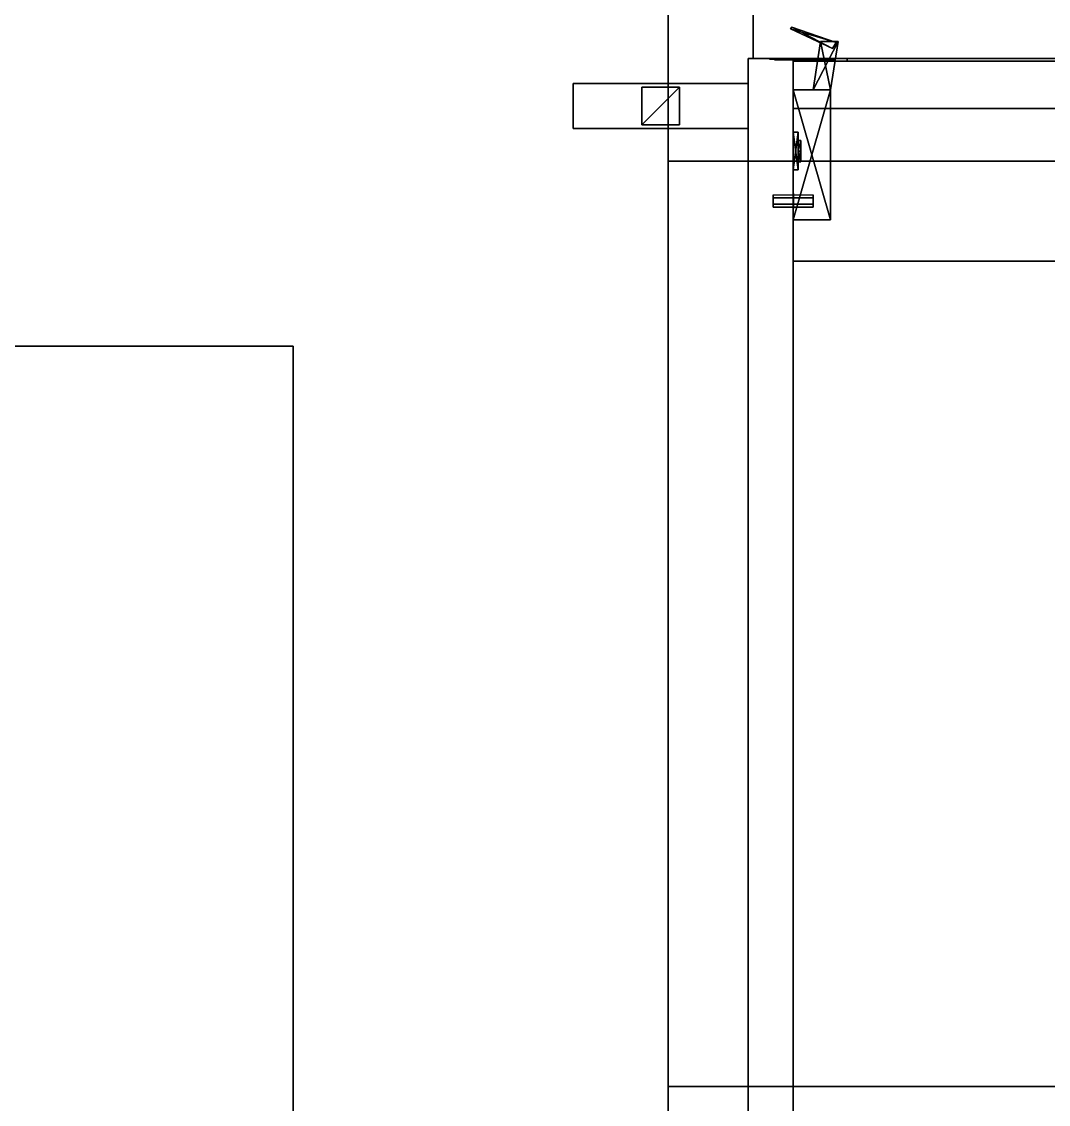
# Model space of a CAD drawing. Extents: x 0 to 6014, y -2453 to 0.
# Drawn here: x 1998.5 to 2409, y -2143.2 to -1710.2 of the extents above; entities that cross this region are included whole.
import ezdxf

# ---------------------------------------------------------------- set-up
doc = ezdxf.new("R2010")
doc.units = 0
for name, color, linetype in [('LAYER0', 7, 'CONTINUOUS'), ('LAYER1', 7, 'CONTINUOUS'), ('LAYER692', 7, 'CONTINUOUS'), ('LAYER698', 7, 'CONTINUOUS'), ('LAYER722', 254, 'CONTINUOUS'), ('LAYER723', 253, 'CONTINUOUS'), ('LAYER724', 253, 'CONTINUOUS'), ('LAYER725', 253, 'CONTINUOUS'), ('LAYER726', 253, 'CONTINUOUS'), ('LAYER727', 253, 'CONTINUOUS'), ('LAYER728', 253, 'CONTINUOUS'), ('LAYER785', 7, 'CONTINUOUS'), ('LAYER795', 7, 'CONTINUOUS'), ('LAYER797', 7, 'CONTINUOUS'), ('LAYER799', 7, 'CONTINUOUS'), ('LAYER802', 254, 'CONTINUOUS'), ('LAYER804', 28, 'CONTINUOUS'), ('LAYER805', 253, 'CONTINUOUS'), ('LAYER806', 28, 'CONTINUOUS'), ('LAYER807', 253, 'CONTINUOUS'), ('LAYER808', 254, 'CONTINUOUS')]:
    doc.layers.add(name, color=color, linetype=linetype)

msp = doc.modelspace()

# ---------------------------------------------------------------- linework, layer by layer
at = {"layer": 'LAYER0'}
for points, invisible_edges in [([(1510, -265), (4585, 0), (2107, -1840), (1510, -265)], 7), ([(1510, -265, 5), (2107, -1840, 5), (1510, 0, 5), (1510, -265, 5)], 3), ([(1510, 0, 5), (2107, -1840, 5), (4585, 0, 5), (1510, 0, 5)], 3), ([(2107, -1840), (4585, 0), (2107, -2453), (2107, -1840)], 3), ([(2107, -2453), (4585, 0), (4585, -640), (2107, -2453)], 5), ([(4585, 0, 5), (2107, -1840, 5), (4585, -640, 5), (4585, 0, 5)], 3), ([(2107, -1840, 5), (0, -10, 5), (0, -1840, 5), (2107, -1840, 5)], 1), ([(0, -10, 5), (2107, -1840, 5), (1065, -265, 5), (0, -10, 5)], 7), ([(0, -1840), (1065, -265), (2107, -1840), (0, -1840)], 3), ([(2107, -1840), (1065, -265), (1510, -265), (2107, -1840)], 5), ([(1065, -265, 5), (2107, -1840, 5), (1510, -265, 5), (1065, -265, 5)], 3), ([(2107, -2453), (4585, -640), (6013.69, -2453), (2107, -2453)], 3), ([(2107, -1840, 5), (6013.69, -2453, 5), (4585, -640, 5), (2107, -1840, 5)], 7), ([(2107, -1840, 5), (0, -1840), (2107, -1840), (2107, -1840, 5)], 1), ([(0, -1840), (2107, -1840, 5), (0, -1840, 5), (0, -1840)], 1), ([(2107, -1840, 5), (2107, -2453), (2107, -2453, 5), (2107, -1840, 5)], 1), ([(2107, -2453), (2107, -1840, 5), (2107, -1840), (2107, -2453)], 1), ([(6013.69, -2453, 5), (2107, -1840, 5), (2107, -2453, 5), (6013.69, -2453, 5)], 1)]:
    msp.add_3dface(points, dxfattribs=dict(at, invisible_edges=invisible_edges))
at = {"layer": 'LAYER1'}
for points, invisible_edges in [([(0, -1840, 5), (150, -1690, 5), (2107, -1840, 5), (0, -1840, 5)], 3), ([(2107, -1840, 5), (150, -1690, 5), (2257, -1690, 5), (2107, -1840, 5)], 5), ([(2107, -1840, 5), (2257, -1690, 5), (2107, -2453, 5), (2107, -1840, 5)], 3), ([(2107, -2453, 5), (2257, -1690, 5), (2257, -2453, 5), (2107, -2453, 5)], 1), ([(2257, -1690, 5), (2257, -2453, 2334), (2257, -2453, 5), (2257, -1690, 5)], 1), ([(2257, -2453, 2334), (2257, -1690, 5), (2257, -1690, 2334), (2257, -2453, 2334)], 1), ([(2107, -1840, 2334), (0, -1840, 5), (2107, -1840, 5), (2107, -1840, 2334)], 1), ([(0, -1840, 5), (2107, -1840, 2334), (0, -1840, 2334), (0, -1840, 5)], 1), ([(2107, -1840, 2334), (2107, -2453, 5), (2107, -2453, 2334), (2107, -1840, 2334)], 1), ([(2107, -2453, 5), (2107, -1840, 2334), (2107, -1840, 5), (2107, -2453, 5)], 1)]:
    msp.add_3dface(points, dxfattribs=dict(at, invisible_edges=invisible_edges))
at = {"layer": 'LAYER692', "invisible_edges": 1}
for points in [[(3677, -1693, 942), (2257, -2243, 942), (2257, -1693, 942), (3677, -1693, 942)], [(2257, -2243, 942), (3677, -1693, 942), (3677, -2243, 942), (2257, -2243, 942)], [(2257, -1693, 962), (2257, -2243, 942), (2257, -2243, 962), (2257, -1693, 962)], [(2257, -2243, 942), (2257, -1693, 962), (2257, -1693, 942), (2257, -2243, 942)], [(3677, -2243, 962), (2257, -1693, 962), (2257, -2243, 962), (3677, -2243, 962)], [(2257, -1693, 962), (3677, -2243, 962), (3677, -1693, 962), (2257, -1693, 962)]]:
    msp.add_3dface(points, dxfattribs=at)
at = {"layer": 'LAYER698', "invisible_edges": 1}
for points in [[(3657, -1766, 5), (2257, -2136, 5), (2257, -1766, 5), (3657, -1766, 5)], [(2257, -2136, 5), (3657, -1766, 5), (3657, -2136, 5), (2257, -2136, 5)], [(2257, -1766, 155), (2257, -2136, 5), (2257, -2136, 155), (2257, -1766, 155)], [(2257, -2136, 5), (2257, -1766, 155), (2257, -1766, 5), (2257, -2136, 5)], [(2257, -1766, 155), (3657, -1766, 5), (2257, -1766, 5), (2257, -1766, 155)], [(3657, -1766, 5), (2257, -1766, 155), (3657, -1766, 155), (3657, -1766, 5)], [(3657, -2136, 155), (2257, -1766, 155), (2257, -2136, 155), (3657, -2136, 155)], [(2257, -1766, 155), (3657, -2136, 155), (3657, -1766, 155), (2257, -1766, 155)], [(3657, -2136, 155), (2257, -2136, 5), (3657, -2136, 5), (3657, -2136, 155)], [(2257, -2136, 5), (3657, -2136, 155), (2257, -2136, 155), (2257, -2136, 5)]]:
    msp.add_3dface(points, dxfattribs=at)
at = {"layer": 'LAYER722', "invisible_edges": 1}
for points in [[(2289, -1735, 155), (2219, -1735, 942), (2289, -1735, 942), (2289, -1735, 155)], [(2219, -1735, 942), (2289, -1735, 155), (2219, -1735, 155), (2219, -1735, 942)], [(2289, -1753, 942), (2219, -1735, 942), (2219, -1753, 942), (2289, -1753, 942)], [(2219, -1735, 942), (2289, -1753, 942), (2289, -1735, 942), (2219, -1735, 942)], [(2219, -1753, 155), (2219, -1735, 942), (2219, -1735, 155), (2219, -1753, 155)], [(2219, -1735, 942), (2219, -1753, 155), (2219, -1753, 942), (2219, -1735, 942)], [(2289, -1735, 155), (2219, -1753, 155), (2219, -1735, 155), (2289, -1735, 155)], [(2219, -1753, 155), (2289, -1735, 155), (2289, -1753, 155), (2219, -1753, 155)], [(2289, -1753, 942), (2289, -1735, 155), (2289, -1735, 942), (2289, -1753, 942)], [(2289, -1735, 155), (2289, -1753, 942), (2289, -1753, 155), (2289, -1735, 155)], [(2219, -1753, 155), (2289, -1753, 942), (2219, -1753, 942), (2219, -1753, 155)], [(2289, -1753, 942), (2219, -1753, 155), (2289, -1753, 155), (2289, -1753, 942)]]:
    msp.add_3dface(points, dxfattribs=at)
at = {"layer": 'LAYER723'}
for points in [[(2246.5, -1736.5, 541), (2246.5, -1751.5, 541), (2246.5, -1736.5, 556), (2246.5, -1736.5, 541)], [(2246.5, -1736.5, 556), (2246.5, -1751.5, 541), (2246.5, -1751.5, 556), (2246.5, -1736.5, 556)], [(2246.5, -1736.5, 556), (2246.5, -1751.5, 556), (2261.5, -1736.5, 556), (2246.5, -1736.5, 556)], [(2261.5, -1736.5, 556), (2246.5, -1751.5, 556), (2261.5, -1751.5, 556), (2261.5, -1736.5, 556)], [(2246.5, -1736.5, 556), (2261.5, -1736.5, 556), (2246.5, -1736.5, 541), (2246.5, -1736.5, 556)], [(2246.5, -1736.5, 541), (2261.5, -1736.5, 556), (2261.5, -1736.5, 541), (2246.5, -1736.5, 541)], [(2246.5, -1736.5, 541), (2261.5, -1736.5, 541), (2246.5, -1751.5, 541), (2246.5, -1736.5, 541)], [(2246.5, -1751.5, 541), (2261.5, -1736.5, 541), (2261.5, -1751.5, 541), (2246.5, -1751.5, 541)], [(2261.5, -1736.5, 556), (2261.5, -1751.5, 556), (2261.5, -1736.5, 541), (2261.5, -1736.5, 556)], [(2261.5, -1736.5, 541), (2261.5, -1751.5, 556), (2261.5, -1751.5, 541), (2261.5, -1736.5, 541)], [(2246.5, -1751.5, 541), (2261.5, -1751.5, 541), (2246.5, -1751.5, 556), (2246.5, -1751.5, 541)], [(2246.5, -1751.5, 556), (2261.5, -1751.5, 541), (2261.5, -1751.5, 556), (2246.5, -1751.5, 556)]]:
    msp.add_3dface(points, dxfattribs=at)
at = {"layer": 'LAYER724'}
for points in [[(2246.5, -1736.5, 541), (2246.5, -1751.5, 541), (2246.5, -1736.5, 556), (2246.5, -1736.5, 541)], [(2246.5, -1736.5, 556), (2246.5, -1751.5, 541), (2246.5, -1751.5, 556), (2246.5, -1736.5, 556)], [(2246.5, -1736.5, 556), (2246.5, -1751.5, 556), (2261.5, -1736.5, 556), (2246.5, -1736.5, 556)], [(2261.5, -1736.5, 556), (2246.5, -1751.5, 556), (2261.5, -1751.5, 556), (2261.5, -1736.5, 556)], [(2246.5, -1736.5, 556), (2261.5, -1736.5, 556), (2246.5, -1736.5, 541), (2246.5, -1736.5, 556)], [(2246.5, -1736.5, 541), (2261.5, -1736.5, 556), (2261.5, -1736.5, 541), (2246.5, -1736.5, 541)], [(2246.5, -1736.5, 541), (2261.5, -1736.5, 541), (2246.5, -1751.5, 541), (2246.5, -1736.5, 541)], [(2246.5, -1751.5, 541), (2261.5, -1736.5, 541), (2261.5, -1751.5, 541), (2246.5, -1751.5, 541)], [(2261.5, -1736.5, 556), (2261.5, -1751.5, 556), (2261.5, -1736.5, 541), (2261.5, -1736.5, 556)], [(2261.5, -1736.5, 541), (2261.5, -1751.5, 556), (2261.5, -1751.5, 541), (2261.5, -1736.5, 541)], [(2246.5, -1751.5, 541), (2261.5, -1751.5, 541), (2246.5, -1751.5, 556), (2246.5, -1751.5, 541)], [(2246.5, -1751.5, 556), (2261.5, -1751.5, 541), (2261.5, -1751.5, 556), (2246.5, -1751.5, 556)]]:
    msp.add_3dface(points, dxfattribs=at)
at = {"layer": 'LAYER725'}
for points in [[(2246.5, -1736.5, 541), (2246.5, -1751.5, 541), (2246.5, -1736.5, 556), (2246.5, -1736.5, 541)], [(2246.5, -1736.5, 556), (2246.5, -1751.5, 541), (2246.5, -1751.5, 556), (2246.5, -1736.5, 556)], [(2246.5, -1736.5, 556), (2246.5, -1751.5, 556), (2261.5, -1736.5, 556), (2246.5, -1736.5, 556)], [(2261.5, -1736.5, 556), (2246.5, -1751.5, 556), (2261.5, -1751.5, 556), (2261.5, -1736.5, 556)], [(2246.5, -1736.5, 556), (2261.5, -1736.5, 556), (2246.5, -1736.5, 541), (2246.5, -1736.5, 556)], [(2246.5, -1736.5, 541), (2261.5, -1736.5, 556), (2261.5, -1736.5, 541), (2246.5, -1736.5, 541)], [(2246.5, -1736.5, 541), (2261.5, -1736.5, 541), (2246.5, -1751.5, 541), (2246.5, -1736.5, 541)], [(2246.5, -1751.5, 541), (2261.5, -1736.5, 541), (2261.5, -1751.5, 541), (2246.5, -1751.5, 541)], [(2261.5, -1736.5, 556), (2261.5, -1751.5, 556), (2261.5, -1736.5, 541), (2261.5, -1736.5, 556)], [(2261.5, -1736.5, 541), (2261.5, -1751.5, 556), (2261.5, -1751.5, 541), (2261.5, -1736.5, 541)], [(2246.5, -1751.5, 541), (2261.5, -1751.5, 541), (2246.5, -1751.5, 556), (2246.5, -1751.5, 541)], [(2246.5, -1751.5, 556), (2261.5, -1751.5, 541), (2261.5, -1751.5, 556), (2246.5, -1751.5, 556)]]:
    msp.add_3dface(points, dxfattribs=at)
at = {"layer": 'LAYER726'}
for points in [[(2246.5, -1736.5, 541), (2246.5, -1751.5, 541), (2246.5, -1736.5, 556), (2246.5, -1736.5, 541)], [(2246.5, -1736.5, 556), (2246.5, -1751.5, 541), (2246.5, -1751.5, 556), (2246.5, -1736.5, 556)], [(2246.5, -1736.5, 556), (2246.5, -1751.5, 556), (2261.5, -1736.5, 556), (2246.5, -1736.5, 556)], [(2261.5, -1736.5, 556), (2246.5, -1751.5, 556), (2261.5, -1751.5, 556), (2261.5, -1736.5, 556)], [(2246.5, -1736.5, 556), (2261.5, -1736.5, 556), (2246.5, -1736.5, 541), (2246.5, -1736.5, 556)], [(2246.5, -1736.5, 541), (2261.5, -1736.5, 556), (2261.5, -1736.5, 541), (2246.5, -1736.5, 541)], [(2246.5, -1736.5, 541), (2261.5, -1736.5, 541), (2246.5, -1751.5, 541), (2246.5, -1736.5, 541)], [(2246.5, -1751.5, 541), (2261.5, -1736.5, 541), (2261.5, -1751.5, 541), (2246.5, -1751.5, 541)], [(2261.5, -1736.5, 556), (2261.5, -1751.5, 556), (2261.5, -1736.5, 541), (2261.5, -1736.5, 556)], [(2261.5, -1736.5, 541), (2261.5, -1751.5, 556), (2261.5, -1751.5, 541), (2261.5, -1736.5, 541)], [(2246.5, -1751.5, 541), (2261.5, -1751.5, 541), (2246.5, -1751.5, 556), (2246.5, -1751.5, 541)], [(2246.5, -1751.5, 556), (2261.5, -1751.5, 541), (2261.5, -1751.5, 556), (2246.5, -1751.5, 556)]]:
    msp.add_3dface(points, dxfattribs=at)
at = {"layer": 'LAYER727'}
for points in [[(2246.5, -1736.5, 541), (2246.5, -1751.5, 541), (2246.5, -1736.5, 556), (2246.5, -1736.5, 541)], [(2246.5, -1736.5, 556), (2246.5, -1751.5, 541), (2246.5, -1751.5, 556), (2246.5, -1736.5, 556)], [(2246.5, -1736.5, 556), (2246.5, -1751.5, 556), (2261.5, -1736.5, 556), (2246.5, -1736.5, 556)], [(2261.5, -1736.5, 556), (2246.5, -1751.5, 556), (2261.5, -1751.5, 556), (2261.5, -1736.5, 556)], [(2246.5, -1736.5, 556), (2261.5, -1736.5, 556), (2246.5, -1736.5, 541), (2246.5, -1736.5, 556)], [(2246.5, -1736.5, 541), (2261.5, -1736.5, 556), (2261.5, -1736.5, 541), (2246.5, -1736.5, 541)], [(2246.5, -1736.5, 541), (2261.5, -1736.5, 541), (2246.5, -1751.5, 541), (2246.5, -1736.5, 541)], [(2246.5, -1751.5, 541), (2261.5, -1736.5, 541), (2261.5, -1751.5, 541), (2246.5, -1751.5, 541)], [(2261.5, -1736.5, 556), (2261.5, -1751.5, 556), (2261.5, -1736.5, 541), (2261.5, -1736.5, 556)], [(2261.5, -1736.5, 541), (2261.5, -1751.5, 556), (2261.5, -1751.5, 541), (2261.5, -1736.5, 541)], [(2246.5, -1751.5, 541), (2261.5, -1751.5, 541), (2246.5, -1751.5, 556), (2246.5, -1751.5, 541)], [(2246.5, -1751.5, 556), (2261.5, -1751.5, 541), (2261.5, -1751.5, 556), (2246.5, -1751.5, 556)]]:
    msp.add_3dface(points, dxfattribs=at)
at = {"layer": 'LAYER728'}
for points in [[(2246.5, -1736.5, 541), (2246.5, -1751.5, 541), (2246.5, -1736.5, 556), (2246.5, -1736.5, 541)], [(2246.5, -1736.5, 556), (2246.5, -1751.5, 541), (2246.5, -1751.5, 556), (2246.5, -1736.5, 556)], [(2246.5, -1736.5, 556), (2246.5, -1751.5, 556), (2261.5, -1736.5, 556), (2246.5, -1736.5, 556)], [(2261.5, -1736.5, 556), (2246.5, -1751.5, 556), (2261.5, -1751.5, 556), (2261.5, -1736.5, 556)], [(2246.5, -1736.5, 556), (2261.5, -1736.5, 556), (2246.5, -1736.5, 541), (2246.5, -1736.5, 556)], [(2246.5, -1736.5, 541), (2261.5, -1736.5, 556), (2261.5, -1736.5, 541), (2246.5, -1736.5, 541)], [(2246.5, -1736.5, 541), (2261.5, -1736.5, 541), (2246.5, -1751.5, 541), (2246.5, -1736.5, 541)], [(2246.5, -1751.5, 541), (2261.5, -1736.5, 541), (2261.5, -1751.5, 541), (2246.5, -1751.5, 541)], [(2261.5, -1736.5, 556), (2261.5, -1751.5, 556), (2261.5, -1736.5, 541), (2261.5, -1736.5, 556)], [(2261.5, -1736.5, 541), (2261.5, -1751.5, 556), (2261.5, -1751.5, 541), (2261.5, -1736.5, 541)], [(2246.5, -1751.5, 541), (2261.5, -1751.5, 541), (2246.5, -1751.5, 556), (2246.5, -1751.5, 541)], [(2246.5, -1751.5, 556), (2261.5, -1751.5, 541), (2261.5, -1751.5, 556), (2246.5, -1751.5, 556)]]:
    msp.add_3dface(points, dxfattribs=at)
at = {"layer": 'LAYER785', "invisible_edges": 1}
for points in [[(2307, -2215, 156), (3021, -1725, 156), (3021, -2215, 156), (2307, -2215, 156)], [(3021, -1725, 156), (2307, -2215, 156), (2307, -1725, 156), (3021, -1725, 156)], [(2307, -1725, 174), (3021, -1725, 156), (2307, -1725, 156), (2307, -1725, 174)], [(3021, -1725, 156), (2307, -1725, 174), (3021, -1725, 174), (3021, -1725, 156)], [(2307, -2215, 156), (2307, -1725, 174), (2307, -1725, 156), (2307, -2215, 156)], [(2307, -1725, 174), (2307, -2215, 156), (2307, -2215, 174), (2307, -1725, 174)], [(2307, -1725, 174), (3021, -2215, 174), (3021, -1725, 174), (2307, -1725, 174)], [(3021, -2215, 174), (2307, -1725, 174), (2307, -2215, 174), (3021, -2215, 174)]]:
    msp.add_3dface(points, dxfattribs=at)
at = {"layer": 'LAYER795', "invisible_edges": 1}
for points in [[(2307, -2215, 155), (2289, -1725, 155), (2307, -1725, 155), (2307, -2215, 155)], [(2289, -1725, 155), (2307, -2215, 155), (2289, -2215, 155), (2289, -1725, 155)], [(2289, -1725, 155), (2307, -1725, 942), (2307, -1725, 155), (2289, -1725, 155)], [(2307, -1725, 942), (2289, -1725, 155), (2289, -1725, 942), (2307, -1725, 942)], [(2289, -2215, 942), (2307, -1725, 942), (2289, -1725, 942), (2289, -2215, 942)], [(2307, -1725, 942), (2289, -2215, 942), (2307, -2215, 942), (2307, -1725, 942)], [(2289, -1725, 155), (2289, -2215, 942), (2289, -1725, 942), (2289, -1725, 155)], [(2289, -2215, 942), (2289, -1725, 155), (2289, -2215, 155), (2289, -2215, 942)], [(2307, -2215, 155), (2307, -1725, 942), (2307, -2215, 942), (2307, -2215, 155)], [(2307, -1725, 942), (2307, -2215, 155), (2307, -1725, 155), (2307, -1725, 942)]]:
    msp.add_3dface(points, dxfattribs=at)
at = {"layer": 'LAYER797', "invisible_edges": 1}
for points in [[(2307, -1806, 923.5), (3021, -1726, 923.5), (3021, -1806, 923.5), (2307, -1806, 923.5)], [(3021, -1726, 923.5), (2307, -1806, 923.5), (2307, -1726, 923.5), (3021, -1726, 923.5)], [(2307, -1726, 941.5), (3021, -1726, 923.5), (2307, -1726, 923.5), (2307, -1726, 941.5)], [(3021, -1726, 923.5), (2307, -1726, 941.5), (3021, -1726, 941.5), (3021, -1726, 923.5)], [(2307, -1806, 923.5), (2307, -1726, 941.5), (2307, -1726, 923.5), (2307, -1806, 923.5)], [(2307, -1726, 941.5), (2307, -1806, 923.5), (2307, -1806, 941.5), (2307, -1726, 941.5)], [(2307, -1726, 941.5), (3021, -1806, 941.5), (3021, -1726, 941.5), (2307, -1726, 941.5)], [(3021, -1806, 941.5), (2307, -1726, 941.5), (2307, -1806, 941.5), (3021, -1806, 941.5)], [(3021, -1806, 941.5), (2307, -1806, 923.5), (3021, -1806, 923.5), (3021, -1806, 941.5)], [(2307, -1806, 923.5), (3021, -1806, 941.5), (2307, -1806, 941.5), (2307, -1806, 923.5)]]:
    msp.add_3dface(points, dxfattribs=at)
at = {"layer": 'LAYER799', "invisible_edges": 1}
for points in [[(2307, -2190.4, 539.5), (3021, -1745, 539.5), (3021, -2190.4, 539.5), (2307, -2190.4, 539.5)], [(3021, -1745, 539.5), (2307, -2190.4, 539.5), (2307, -1745, 539.5), (3021, -1745, 539.5)], [(2307, -1745, 557.5), (3021, -1745, 539.5), (2307, -1745, 539.5), (2307, -1745, 557.5)], [(3021, -1745, 539.5), (2307, -1745, 557.5), (3021, -1745, 557.5), (3021, -1745, 539.5)], [(2307, -2190.4, 539.5), (2307, -1745, 557.5), (2307, -1745, 539.5), (2307, -2190.4, 539.5)], [(2307, -1745, 557.5), (2307, -2190.4, 539.5), (2307, -2190.4, 557.5), (2307, -1745, 557.5)], [(2307, -1745, 557.5), (3021, -2190.4, 557.5), (3021, -1745, 557.5), (2307, -1745, 557.5)], [(3021, -2190.4, 557.5), (2307, -1745, 557.5), (2307, -2190.4, 557.5), (3021, -2190.4, 557.5)]]:
    msp.add_3dface(points, dxfattribs=at)
at = {"layer": 'LAYER802'}
for points in [[(2306.95, -1785, 537), (2306.95, -1779, 537), (2306.95, -1780.5, 539.5981), (2306.95, -1783.5, 539.5981)], [(2306.95, -1785, 537), (2306.95, -1779, 537), (2306.95, -1780.5, 534.4019), (2306.95, -1783.5, 534.4019)], [(2307.05, -1785, 537), (2307.05, -1779, 537), (2307.05, -1780.5, 539.5981), (2307.05, -1783.5, 539.5981)], [(2307.05, -1785, 537), (2307.05, -1779, 537), (2307.05, -1780.5, 534.4019), (2307.05, -1783.5, 534.4019)], [(2299, -1779.5, 537), (2299, -1784.5, 537), (2299, -1783.25, 539.165), (2299, -1780.75, 539.165)], [(2299, -1779.5, 537), (2299, -1780.75, 534.8349), (2299, -1783.25, 534.8349), (2299, -1784.5, 537)], [(2315, -1779.5, 537), (2315, -1784.5, 537), (2315, -1783.25, 539.165), (2315, -1780.75, 539.165)], [(2315, -1779.5, 537), (2315, -1780.75, 534.8349), (2315, -1783.25, 534.8349), (2315, -1784.5, 537)]]:
    msp.add_3dface(points, dxfattribs=at)
at = {"layer": 'LAYER804'}
for points, invisible_edges in [([(2298.49, -1725.25, 253.0251), (2297.5, -1725.25, 258), (2299.5, -1725.25, 258), (2299.5, -1725.25, 252.5)], 10), ([(2297.5, -1725.25, 258), (2298.49, -1725.25, 262.9749), (2299.5, -1725.25, 263.5), (2299.5, -1725.25, 258)], 10), ([(2301.308, -1725.25, 248.8076), (2298.49, -1725.25, 253.0251), (2299.5, -1725.25, 252.5), (2303, -1725.25, 252.5)], 10), ([(2298.49, -1725.25, 262.9749), (2301.308, -1725.25, 267.1924), (2303, -1725.25, 263.5), (2299.5, -1725.25, 263.5)], 10), ([(2299.5, -1725.5, 263.5), (2299.5, -1725.5, 252.5), (2306.5, -1725.5, 252.5), (2306.291, -1725.5, 263.3167)], 4), ([(2305.525, -1725.25, 245.9896), (2301.308, -1725.25, 248.8076), (2303, -1725.25, 252.5), (2306.5, -1725.25, 252.5)], 10), ([(2301.308, -1725.25, 267.1924), (2305.525, -1725.25, 270.0104), (2306.5, -1725.25, 263.5), (2303, -1725.25, 263.5)], 10), ([(2310.5, -1725.25, 245), (2305.525, -1725.25, 245.9896), (2306.5, -1725.25, 252.5), (2310.5, -1725.25, 249)], 2), ([(2305.525, -1725.25, 270.0104), (2310.5, -1725.25, 271), (2310.5, -1725.25, 267), (2306.5, -1725.25, 263.5)], 8), ([(2306.291, -1725.5, 263.3167), (2306.5, -1725.5, 252.5), (2310.5, -1725.5, 249), (2310.5, -1725.5, 267)], 5), ([(2310.5, -1725.5, 267), (2310.5, -1725.5, 249), (2323.5, -1725.5, 249), (2323.5, -1725.5, 267)], 1), ([(2328.5, -1726, 237), (2323.5, -1726, 249), (2310.5, -1726, 249), (2310.5, -1726, 237)], 1), ([(2328.5, -1726, 279), (2323.5, -1726, 267), (2310.5, -1726, 267), (2310.5, -1726, 279)], 1), ([(2328.5, -1726, 279), (2328.5, -1726, 237), (2323.5, -1726, 249), (2323.5, -1726, 267)], 10)]:
    msp.add_3dface(points, dxfattribs=dict(at, invisible_edges=invisible_edges))
for points in [[(2310.5, -1725, 249), (2310.5, -1725, 237), (2310.5, -1725, 249)], [(2310.5, -1725, 267), (2310.5, -1725, 279), (2310.5, -1725, 267)], [(2323.5, -1726, 249), (2323.5, -1725, 249), (2310.5, -1725, 249), (2310.5, -1726, 249)], [(2310.5, -1726, 249), (2310.5, -1725, 249), (2310.5, -1725, 237), (2310.5, -1726, 237)], [(2310.5, -1726, 237), (2310.5, -1725, 237), (2328.5, -1725, 237), (2328.5, -1726, 237)], [(2323.5, -1726, 267), (2323.5, -1725, 267), (2310.5, -1725, 267), (2310.5, -1726, 267)], [(2310.5, -1726, 267), (2310.5, -1725, 267), (2310.5, -1725, 279), (2310.5, -1726, 279)], [(2310.5, -1726, 279), (2310.5, -1725, 279), (2328.5, -1725, 279), (2328.5, -1726, 279)], [(2328.5, -1725, 237), (2310.5, -1725, 237), (2310.5, -1725, 279), (2328.5, -1725, 279)], [(2328.5, -1726, 237), (2310.5, -1726, 237), (2310.5, -1726, 237), (2328.5, -1726, 237)], [(2328.5, -1726, 279), (2310.5, -1726, 279), (2310.5, -1726, 279), (2328.5, -1726, 279)], [(2323.5, -1725, 249), (2323.5, -1725, 267), (2323.5, -1725, 249)], [(2323.5, -1726, 249), (2323.5, -1725, 249), (2323.5, -1725, 267), (2323.5, -1726, 267)], [(2328.5, -1726, 279), (2328.5, -1725, 279), (2328.5, -1726, 279)], [(2328.5, -1725, 237), (2328.5, -1725, 279), (2328.5, -1726, 279), (2328.5, -1726, 237)]]:
    msp.add_3dface(points, dxfattribs=at)
at = {"layer": 'LAYER805'}
for points in [[(2305.918, -1713.077, 252.3477), (2306.409, -1712.5, 252.3477), (2322.692, -1720.925, 252.3477), (2305.918, -1713.077, 252.3477)], [(2305.918, -1713.077, 263.652), (2324.182, -1718.544, 263.652), (2306.409, -1712.5, 263.652), (2305.918, -1713.077, 263.652)], [(2322.692, -1720.925, 263.652), (2324.182, -1718.544, 263.652), (2305.918, -1713.077, 263.652), (2322.692, -1720.925, 263.652)], [(2322.692, -1720.925, 252.3477), (2306.409, -1712.5, 252.3477), (2324.182, -1718.544, 252.3477), (2322.692, -1720.925, 252.3477)], [(2306.409, -1712.5, 252.3477), (2306.409, -1712.5, 263.652), (2324.182, -1718.544, 252.3477), (2306.409, -1712.5, 252.3477)], [(2324.182, -1718.544, 252.3477), (2306.409, -1712.5, 263.652), (2324.182, -1718.544, 263.652), (2324.182, -1718.544, 252.3477)], [(2317.942, -1718.135, 251.2174), (2324.906, -1718.135, 251.2174), (2314.958, -1737.5, 251.2174), (2317.942, -1718.135, 251.2174)], [(2314.958, -1737.5, 251.2174), (2324.906, -1718.135, 251.2174), (2321.921, -1737.5, 251.2174), (2314.958, -1737.5, 251.2174)], [(2314.958, -1737.5, 264.7826), (2321.921, -1737.5, 264.7826), (2317.942, -1718.135, 264.7826), (2314.958, -1737.5, 264.7826)], [(2317.942, -1718.135, 264.7826), (2321.921, -1737.5, 264.7826), (2324.906, -1718.135, 264.7826), (2317.942, -1718.135, 264.7826)], [(2324.906, -1718.135, 251.2174), (2324.906, -1718.135, 264.7826), (2321.921, -1737.5, 251.2174), (2324.906, -1718.135, 251.2174)], [(2321.921, -1737.5, 251.2174), (2324.906, -1718.135, 264.7826), (2321.921, -1737.5, 264.7826), (2321.921, -1737.5, 251.2174)], [(2307, -1737.5, 251.2174), (2321.921, -1737.5, 251.2174), (2307, -1789.5, 251.2174), (2307, -1737.5, 251.2174)], [(2307, -1789.5, 251.2174), (2321.921, -1737.5, 251.2174), (2321.921, -1789.5, 251.2174), (2307, -1789.5, 251.2174)], [(2307, -1789.5, 264.7826), (2321.921, -1789.5, 264.7826), (2307, -1737.5, 264.7826), (2307, -1789.5, 264.7826)], [(2307, -1737.5, 264.7826), (2321.921, -1789.5, 264.7826), (2321.921, -1737.5, 264.7826), (2307, -1737.5, 264.7826)], [(2321.921, -1737.5, 251.2174), (2321.921, -1737.5, 264.7826), (2321.921, -1789.5, 251.2174), (2321.921, -1737.5, 251.2174)], [(2321.921, -1789.5, 251.2174), (2321.921, -1737.5, 264.7826), (2321.921, -1789.5, 264.7826), (2321.921, -1789.5, 251.2174)], [(2308.99, -1754.5, 284), (2307, -1754.5, 284), (2307, -1769.5, 284), (2308.99, -1754.5, 284)], [(2308.99, -1754.5, 284), (2307, -1769.5, 284), (2308.99, -1769.5, 284), (2308.99, -1754.5, 284)], [(2308.99, -1769.5, 232), (2307, -1769.5, 232), (2307, -1754.5, 232), (2308.99, -1769.5, 232)], [(2308.99, -1769.5, 232), (2307, -1754.5, 232), (2308.99, -1754.5, 232), (2308.99, -1769.5, 232)], [(2307, -1754.5, 232), (2307, -1754.5, 284), (2308.99, -1754.5, 284), (2307, -1754.5, 232)], [(2307, -1754.5, 232), (2308.99, -1754.5, 284), (2308.99, -1754.5, 232), (2307, -1754.5, 232)], [(2308.99, -1754.5, 232), (2308.99, -1754.5, 284), (2308.99, -1769.5, 284), (2308.99, -1754.5, 232)], [(2308.99, -1754.5, 232), (2308.99, -1769.5, 284), (2308.99, -1769.5, 232), (2308.99, -1754.5, 232)], [(2309.984, -1757.757, 276.0869), (2309.984, -1762, 271.2909), (2308.99, -1757.757, 276.0869), (2309.984, -1757.757, 276.0869)], [(2308.99, -1757.757, 276.0869), (2309.984, -1762, 271.2909), (2308.99, -1762, 271.2909), (2308.99, -1757.757, 276.0869)], [(2308.99, -1762, 280.883), (2308.99, -1762, 271.2909), (2308.99, -1757.757, 276.0869), (2308.99, -1762, 280.883)], [(2308.99, -1762, 280.883), (2309.984, -1762, 280.883), (2308.99, -1757.757, 276.0869), (2308.99, -1762, 280.883)], [(2308.99, -1757.757, 276.0869), (2309.984, -1762, 280.883), (2309.984, -1757.757, 276.0869), (2308.99, -1757.757, 276.0869)], [(2309.984, -1757.757, 239.913), (2309.984, -1762, 235.117), (2308.99, -1757.757, 239.913), (2309.984, -1757.757, 239.913)], [(2308.99, -1757.757, 239.913), (2309.984, -1762, 235.117), (2308.99, -1762, 235.117), (2308.99, -1757.757, 239.913)], [(2308.99, -1762, 244.7091), (2308.99, -1762, 235.117), (2308.99, -1757.757, 239.913), (2308.99, -1762, 244.7091)], [(2308.99, -1762, 244.7091), (2309.984, -1762, 244.7091), (2308.99, -1757.757, 239.913), (2308.99, -1762, 244.7091)], [(2308.99, -1757.757, 239.913), (2309.984, -1762, 244.7091), (2309.984, -1757.757, 239.913), (2308.99, -1757.757, 239.913)], [(2309.984, -1762, 280.883), (2309.984, -1766.243, 276.0869), (2309.984, -1757.757, 276.0869), (2309.984, -1762, 280.883)], [(2309.984, -1757.757, 276.0869), (2309.984, -1766.243, 276.0869), (2309.984, -1762, 271.2909), (2309.984, -1757.757, 276.0869)], [(2309.984, -1762, 244.7091), (2309.984, -1766.243, 239.913), (2309.984, -1757.757, 239.913), (2309.984, -1762, 244.7091)], [(2309.984, -1757.757, 239.913), (2309.984, -1766.243, 239.913), (2309.984, -1762, 235.117), (2309.984, -1757.757, 239.913)], [(2309.984, -1762, 271.2909), (2309.984, -1766.243, 276.0869), (2308.99, -1762, 271.2909), (2309.984, -1762, 271.2909)], [(2308.99, -1762, 271.2909), (2309.984, -1766.243, 276.0869), (2308.99, -1766.243, 276.0869), (2308.99, -1762, 271.2909)], [(2309.984, -1766.243, 276.0869), (2309.984, -1762, 280.883), (2308.99, -1766.243, 276.0869), (2309.984, -1766.243, 276.0869)], [(2308.99, -1766.243, 276.0869), (2309.984, -1762, 280.883), (2308.99, -1762, 280.883), (2308.99, -1766.243, 276.0869)], [(2308.99, -1762, 280.883), (2308.99, -1766.243, 276.0869), (2308.99, -1762, 271.2909), (2308.99, -1762, 280.883)], [(2309.984, -1762, 235.117), (2309.984, -1766.243, 239.913), (2308.99, -1762, 235.117), (2309.984, -1762, 235.117)], [(2308.99, -1762, 235.117), (2309.984, -1766.243, 239.913), (2308.99, -1766.243, 239.913), (2308.99, -1762, 235.117)], [(2309.984, -1766.243, 239.913), (2309.984, -1762, 244.7091), (2308.99, -1766.243, 239.913), (2309.984, -1766.243, 239.913)], [(2308.99, -1766.243, 239.913), (2309.984, -1762, 244.7091), (2308.99, -1762, 244.7091), (2308.99, -1766.243, 239.913)], [(2308.99, -1762, 244.7091), (2308.99, -1766.243, 239.913), (2308.99, -1762, 235.117), (2308.99, -1762, 244.7091)], [(2308.99, -1769.5, 284), (2307, -1769.5, 284), (2307, -1769.5, 232), (2308.99, -1769.5, 284)], [(2308.99, -1769.5, 284), (2307, -1769.5, 232), (2308.99, -1769.5, 232), (2308.99, -1769.5, 284)], [(2307, -1789.5, 251.2174), (2321.921, -1789.5, 251.2174), (2307, -1789.5, 264.7826), (2307, -1789.5, 251.2174)], [(2307, -1789.5, 264.7826), (2321.921, -1789.5, 251.2174), (2321.921, -1789.5, 264.7826), (2307, -1789.5, 264.7826)]]:
    msp.add_3dface(points, dxfattribs=at)
at = {"layer": 'LAYER806'}
for points, invisible_edges in [([(2298.49, -1725.25, 834.0251), (2297.5, -1725.25, 839), (2299.5, -1725.25, 839), (2299.5, -1725.25, 833.5)], 10), ([(2297.5, -1725.25, 839), (2298.49, -1725.25, 843.9749), (2299.5, -1725.25, 844.5), (2299.5, -1725.25, 839)], 10), ([(2301.308, -1725.25, 829.8076), (2298.49, -1725.25, 834.0251), (2299.5, -1725.25, 833.5), (2303, -1725.25, 833.5)], 10), ([(2298.49, -1725.25, 843.9749), (2301.308, -1725.25, 848.1924), (2303, -1725.25, 844.5), (2299.5, -1725.25, 844.5)], 10), ([(2299.5, -1725.5, 844.5), (2299.5, -1725.5, 833.5), (2306.5, -1725.5, 833.5), (2306.291, -1725.5, 844.3167)], 4), ([(2305.525, -1725.25, 826.9896), (2301.308, -1725.25, 829.8076), (2303, -1725.25, 833.5), (2306.5, -1725.25, 833.5)], 10), ([(2301.308, -1725.25, 848.1924), (2305.525, -1725.25, 851.0104), (2306.5, -1725.25, 844.5), (2303, -1725.25, 844.5)], 10), ([(2310.5, -1725.25, 826), (2305.525, -1725.25, 826.9896), (2306.5, -1725.25, 833.5), (2310.5, -1725.25, 830)], 2), ([(2305.525, -1725.25, 851.0104), (2310.5, -1725.25, 852), (2310.5, -1725.25, 848), (2306.5, -1725.25, 844.5)], 8), ([(2306.291, -1725.5, 844.3167), (2306.5, -1725.5, 833.5), (2310.5, -1725.5, 830), (2310.5, -1725.5, 848)], 5), ([(2310.5, -1725.5, 848), (2310.5, -1725.5, 830), (2323.5, -1725.5, 830), (2323.5, -1725.5, 848)], 1), ([(2328.5, -1726, 818), (2323.5, -1726, 830), (2310.5, -1726, 830), (2310.5, -1726, 818)], 1), ([(2328.5, -1726, 860), (2323.5, -1726, 848), (2310.5, -1726, 848), (2310.5, -1726, 860)], 1), ([(2328.5, -1726, 860), (2328.5, -1726, 818), (2323.5, -1726, 830), (2323.5, -1726, 848)], 10)]:
    msp.add_3dface(points, dxfattribs=dict(at, invisible_edges=invisible_edges))
for points in [[(2310.5, -1725, 830), (2310.5, -1725, 818), (2310.5, -1725, 830)], [(2310.5, -1725, 848), (2310.5, -1725, 860), (2310.5, -1725, 848)], [(2323.5, -1726, 830), (2323.5, -1725, 830), (2310.5, -1725, 830), (2310.5, -1726, 830)], [(2310.5, -1726, 830), (2310.5, -1725, 830), (2310.5, -1725, 818), (2310.5, -1726, 818)], [(2310.5, -1726, 818), (2310.5, -1725, 818), (2328.5, -1725, 818), (2328.5, -1726, 818)], [(2323.5, -1726, 848), (2323.5, -1725, 848), (2310.5, -1725, 848), (2310.5, -1726, 848)], [(2310.5, -1726, 848), (2310.5, -1725, 848), (2310.5, -1725, 860), (2310.5, -1726, 860)], [(2310.5, -1726, 860), (2310.5, -1725, 860), (2328.5, -1725, 860), (2328.5, -1726, 860)], [(2328.5, -1725, 818), (2310.5, -1725, 818), (2310.5, -1725, 860), (2328.5, -1725, 860)], [(2328.5, -1726, 818), (2310.5, -1726, 818), (2310.5, -1726, 818), (2328.5, -1726, 818)], [(2328.5, -1726, 860), (2310.5, -1726, 860), (2310.5, -1726, 860), (2328.5, -1726, 860)], [(2323.5, -1725, 830), (2323.5, -1725, 848), (2323.5, -1725, 830)], [(2323.5, -1726, 830), (2323.5, -1725, 830), (2323.5, -1725, 848), (2323.5, -1726, 848)], [(2328.5, -1726, 860), (2328.5, -1725, 860), (2328.5, -1726, 860)], [(2328.5, -1725, 818), (2328.5, -1725, 860), (2328.5, -1726, 860), (2328.5, -1726, 818)]]:
    msp.add_3dface(points, dxfattribs=at)
at = {"layer": 'LAYER807'}
for points in [[(2305.918, -1713.077, 833.3477), (2306.409, -1712.5, 833.3477), (2322.692, -1720.925, 833.3477), (2305.918, -1713.077, 833.3477)], [(2305.918, -1713.077, 844.652), (2324.182, -1718.544, 844.652), (2306.409, -1712.5, 844.652), (2305.918, -1713.077, 844.652)], [(2322.692, -1720.925, 844.652), (2324.182, -1718.544, 844.652), (2305.918, -1713.077, 844.652), (2322.692, -1720.925, 844.652)], [(2322.692, -1720.925, 833.3477), (2306.409, -1712.5, 833.3477), (2324.182, -1718.544, 833.3477), (2322.692, -1720.925, 833.3477)], [(2306.409, -1712.5, 833.3477), (2306.409, -1712.5, 844.652), (2324.182, -1718.544, 833.3477), (2306.409, -1712.5, 833.3477)], [(2324.182, -1718.544, 833.3477), (2306.409, -1712.5, 844.652), (2324.182, -1718.544, 844.652), (2324.182, -1718.544, 833.3477)], [(2317.942, -1718.135, 832.2174), (2324.906, -1718.135, 832.2174), (2314.958, -1737.5, 832.2174), (2317.942, -1718.135, 832.2174)], [(2314.958, -1737.5, 832.2174), (2324.906, -1718.135, 832.2174), (2321.921, -1737.5, 832.2174), (2314.958, -1737.5, 832.2174)], [(2314.958, -1737.5, 845.7826), (2321.921, -1737.5, 845.7826), (2317.942, -1718.135, 845.7826), (2314.958, -1737.5, 845.7826)], [(2317.942, -1718.135, 845.7826), (2321.921, -1737.5, 845.7826), (2324.906, -1718.135, 845.7826), (2317.942, -1718.135, 845.7826)], [(2324.906, -1718.135, 832.2174), (2324.906, -1718.135, 845.7826), (2321.921, -1737.5, 832.2174), (2324.906, -1718.135, 832.2174)], [(2321.921, -1737.5, 832.2174), (2324.906, -1718.135, 845.7826), (2321.921, -1737.5, 845.7826), (2321.921, -1737.5, 832.2174)], [(2307, -1737.5, 832.2174), (2321.921, -1737.5, 832.2174), (2307, -1789.5, 832.2174), (2307, -1737.5, 832.2174)], [(2307, -1789.5, 832.2174), (2321.921, -1737.5, 832.2174), (2321.921, -1789.5, 832.2174), (2307, -1789.5, 832.2174)], [(2307, -1789.5, 845.7826), (2321.921, -1789.5, 845.7826), (2307, -1737.5, 845.7826), (2307, -1789.5, 845.7826)], [(2307, -1737.5, 845.7826), (2321.921, -1789.5, 845.7826), (2321.921, -1737.5, 845.7826), (2307, -1737.5, 845.7826)], [(2321.921, -1737.5, 832.2174), (2321.921, -1737.5, 845.7826), (2321.921, -1789.5, 832.2174), (2321.921, -1737.5, 832.2174)], [(2321.921, -1789.5, 832.2174), (2321.921, -1737.5, 845.7826), (2321.921, -1789.5, 845.7826), (2321.921, -1789.5, 832.2174)], [(2308.99, -1754.5, 865), (2307, -1754.5, 865), (2307, -1769.5, 865), (2308.99, -1754.5, 865)], [(2308.99, -1754.5, 865), (2307, -1769.5, 865), (2308.99, -1769.5, 865), (2308.99, -1754.5, 865)], [(2308.99, -1769.5, 813), (2307, -1769.5, 813), (2307, -1754.5, 813), (2308.99, -1769.5, 813)], [(2308.99, -1769.5, 813), (2307, -1754.5, 813), (2308.99, -1754.5, 813), (2308.99, -1769.5, 813)], [(2307, -1754.5, 813), (2307, -1754.5, 865), (2308.99, -1754.5, 865), (2307, -1754.5, 813)], [(2307, -1754.5, 813), (2308.99, -1754.5, 865), (2308.99, -1754.5, 813), (2307, -1754.5, 813)], [(2308.99, -1754.5, 813), (2308.99, -1754.5, 865), (2308.99, -1769.5, 865), (2308.99, -1754.5, 813)], [(2308.99, -1754.5, 813), (2308.99, -1769.5, 865), (2308.99, -1769.5, 813), (2308.99, -1754.5, 813)], [(2309.984, -1757.757, 857.087), (2309.984, -1762, 852.291), (2308.99, -1757.757, 857.087), (2309.984, -1757.757, 857.087)], [(2308.99, -1757.757, 857.087), (2309.984, -1762, 852.291), (2308.99, -1762, 852.291), (2308.99, -1757.757, 857.087)], [(2308.99, -1762, 861.883), (2308.99, -1762, 852.291), (2308.99, -1757.757, 857.087), (2308.99, -1762, 861.883)], [(2308.99, -1762, 861.883), (2309.984, -1762, 861.883), (2308.99, -1757.757, 857.087), (2308.99, -1762, 861.883)], [(2308.99, -1757.757, 857.087), (2309.984, -1762, 861.883), (2309.984, -1757.757, 857.087), (2308.99, -1757.757, 857.087)], [(2309.984, -1757.757, 820.913), (2309.984, -1762, 816.117), (2308.99, -1757.757, 820.913), (2309.984, -1757.757, 820.913)], [(2308.99, -1757.757, 820.913), (2309.984, -1762, 816.117), (2308.99, -1762, 816.117), (2308.99, -1757.757, 820.913)], [(2308.99, -1762, 825.709), (2308.99, -1762, 816.117), (2308.99, -1757.757, 820.913), (2308.99, -1762, 825.709)], [(2308.99, -1762, 825.709), (2309.984, -1762, 825.709), (2308.99, -1757.757, 820.913), (2308.99, -1762, 825.709)], [(2308.99, -1757.757, 820.913), (2309.984, -1762, 825.709), (2309.984, -1757.757, 820.913), (2308.99, -1757.757, 820.913)], [(2309.984, -1762, 861.883), (2309.984, -1766.243, 857.087), (2309.984, -1757.757, 857.087), (2309.984, -1762, 861.883)], [(2309.984, -1757.757, 857.087), (2309.984, -1766.243, 857.087), (2309.984, -1762, 852.291), (2309.984, -1757.757, 857.087)], [(2309.984, -1762, 825.709), (2309.984, -1766.243, 820.913), (2309.984, -1757.757, 820.913), (2309.984, -1762, 825.709)], [(2309.984, -1757.757, 820.913), (2309.984, -1766.243, 820.913), (2309.984, -1762, 816.117), (2309.984, -1757.757, 820.913)], [(2309.984, -1762, 852.291), (2309.984, -1766.243, 857.087), (2308.99, -1762, 852.291), (2309.984, -1762, 852.291)], [(2308.99, -1762, 852.291), (2309.984, -1766.243, 857.087), (2308.99, -1766.243, 857.087), (2308.99, -1762, 852.291)], [(2309.984, -1766.243, 857.087), (2309.984, -1762, 861.883), (2308.99, -1766.243, 857.087), (2309.984, -1766.243, 857.087)], [(2308.99, -1766.243, 857.087), (2309.984, -1762, 861.883), (2308.99, -1762, 861.883), (2308.99, -1766.243, 857.087)], [(2308.99, -1762, 861.883), (2308.99, -1766.243, 857.087), (2308.99, -1762, 852.291), (2308.99, -1762, 861.883)], [(2309.984, -1762, 816.117), (2309.984, -1766.243, 820.913), (2308.99, -1762, 816.117), (2309.984, -1762, 816.117)], [(2308.99, -1762, 816.117), (2309.984, -1766.243, 820.913), (2308.99, -1766.243, 820.913), (2308.99, -1762, 816.117)], [(2309.984, -1766.243, 820.913), (2309.984, -1762, 825.709), (2308.99, -1766.243, 820.913), (2309.984, -1766.243, 820.913)], [(2308.99, -1766.243, 820.913), (2309.984, -1762, 825.709), (2308.99, -1762, 825.709), (2308.99, -1766.243, 820.913)], [(2308.99, -1762, 825.709), (2308.99, -1766.243, 820.913), (2308.99, -1762, 816.117), (2308.99, -1762, 825.709)], [(2308.99, -1769.5, 865), (2307, -1769.5, 865), (2307, -1769.5, 813), (2308.99, -1769.5, 865)], [(2308.99, -1769.5, 865), (2307, -1769.5, 813), (2308.99, -1769.5, 813), (2308.99, -1769.5, 865)], [(2307, -1789.5, 832.2174), (2321.921, -1789.5, 832.2174), (2307, -1789.5, 845.7826), (2307, -1789.5, 832.2174)], [(2307, -1789.5, 845.7826), (2321.921, -1789.5, 832.2174), (2321.921, -1789.5, 845.7826), (2307, -1789.5, 845.7826)]]:
    msp.add_3dface(points, dxfattribs=at)
at = {"layer": 'LAYER808', "invisible_edges": 1}
for points in [[(2662.5, -1707, 158), (2291, -1725, 158), (2291, -1707, 158), (2662.5, -1707, 158)], [(2291, -1725, 158), (2662.5, -1707, 158), (2662.5, -1725, 158), (2291, -1725, 158)], [(2291, -1707, 939), (2291, -1725, 158), (2291, -1725, 939), (2291, -1707, 939)], [(2291, -1725, 158), (2291, -1707, 939), (2291, -1707, 158), (2291, -1725, 158)], [(2662.5, -1725, 939), (2291, -1707, 939), (2291, -1725, 939), (2662.5, -1725, 939)], [(2291, -1707, 939), (2662.5, -1725, 939), (2662.5, -1707, 939), (2291, -1707, 939)], [(2662.5, -1725, 939), (2291, -1725, 158), (2662.5, -1725, 158), (2662.5, -1725, 939)], [(2291, -1725, 158), (2662.5, -1725, 939), (2291, -1725, 939), (2291, -1725, 158)]]:
    msp.add_3dface(points, dxfattribs=at)

# ---------------------------------------------------------------- meshes
at = {"layer": 'LAYER1'}
mesh = msp.add_polymesh((11, 2), dxfattribs=at)
for k, corner in enumerate([(2257, -1690, 2334), (2257, -2453, 2334), (150, -1690, 2334), (2257, -1690, 2334), (150, -160, 2334), (150, -1690, 2334), (915, -160, 2334), (150, -160, 2334), (915, -415, 2334), (915, -160, 2334), (1660, -415, 2334), (915, -415, 2334), (1660, -150, 2334), (1660, -415, 2334), (4435, -150, 2334), (1660, -150, 2334), (4435, -790, 2334), (4435, -150, 2334), (6013.688, -790, 2334), (4435, -790, 2334), (6013.688, -640, 2334), (4585, -640, 2334)]):
    mesh.set_mesh_vertex(divmod(k, 2), corner)
at = {"layer": 'LAYER802'}
mesh = msp.add_polymesh((2, 6), dxfattribs=dict(at, n_close=True))
for k, corner in enumerate([(2307.05, -1779, 537), (2307.05, -1780.5, 539.5981), (2307.05, -1783.5, 539.5981), (2307.05, -1785, 537), (2307.05, -1783.5, 534.4019), (2307.05, -1780.5, 534.4019), (2306.95, -1779, 537), (2306.95, -1780.5, 539.5981), (2306.95, -1783.5, 539.5981), (2306.95, -1785, 537), (2306.95, -1783.5, 534.4019), (2306.95, -1780.5, 534.4019)]):
    mesh.set_mesh_vertex(divmod(k, 6), corner)
mesh = msp.add_polymesh((2, 6), dxfattribs=dict(at, n_close=True))
for k, corner in enumerate([(2315, -1779.5, 537), (2315, -1780.75, 539.165), (2315, -1783.25, 539.165), (2315, -1784.5, 537), (2315, -1783.25, 534.8349), (2315, -1780.75, 534.8349), (2299, -1779.5, 537), (2299, -1780.75, 539.165), (2299, -1783.25, 539.165), (2299, -1784.5, 537), (2299, -1783.25, 534.8349), (2299, -1780.75, 534.8349)]):
    mesh.set_mesh_vertex(divmod(k, 6), corner)
at = {"layer": 'LAYER804'}
mesh = msp.add_polymesh((2, 9), dxfattribs=at)
for k, corner in enumerate([(2310.5, -1725.25, 245), (2305.525, -1725.25, 245.9896), (2301.308, -1725.25, 248.8076), (2298.49, -1725.25, 253.0251), (2297.5, -1725.25, 258), (2298.49, -1725.25, 262.9749), (2301.308, -1725.25, 267.1924), (2305.525, -1725.25, 270.0104), (2310.5, -1725.25, 271), (2310.5, -1725, 245), (2305.525, -1725, 245.9896), (2301.308, -1725, 248.8076), (2298.49, -1725, 253.0251), (2297.5, -1725, 258), (2298.49, -1725, 262.9749), (2301.308, -1725, 267.1924), (2305.525, -1725, 270.0104), (2310.5, -1725, 271)]):
    mesh.set_mesh_vertex(divmod(k, 9), corner)
at = {"layer": 'LAYER806'}
mesh = msp.add_polymesh((2, 9), dxfattribs=at)
for k, corner in enumerate([(2310.5, -1725.25, 826), (2305.525, -1725.25, 826.9896), (2301.308, -1725.25, 829.8076), (2298.49, -1725.25, 834.0251), (2297.5, -1725.25, 839), (2298.49, -1725.25, 843.9749), (2301.308, -1725.25, 848.1924), (2305.525, -1725.25, 851.0104), (2310.5, -1725.25, 852), (2310.5, -1725, 826), (2305.525, -1725, 826.9896), (2301.308, -1725, 829.8076), (2298.49, -1725, 834.0251), (2297.5, -1725, 839), (2298.49, -1725, 843.9749), (2301.308, -1725, 848.1924), (2305.525, -1725, 851.0104), (2310.5, -1725, 852)]):
    mesh.set_mesh_vertex(divmod(k, 9), corner)

doc.saveas('drawing.dxf')
